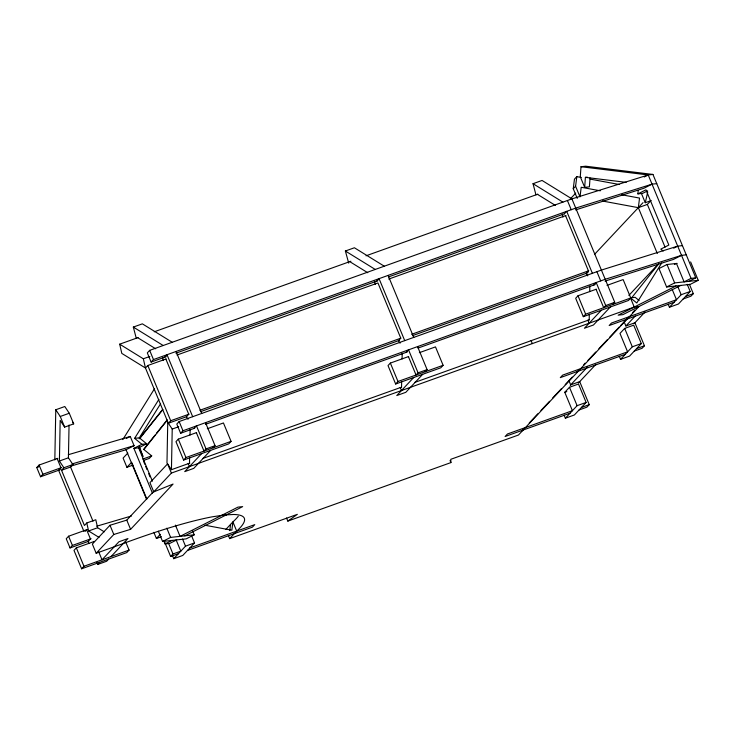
<?xml version="1.0" encoding="UTF-8"?>
<svg xmlns="http://www.w3.org/2000/svg" width="735" height="735" viewBox="0 0 735 735"><rect width="100%" height="100%" fill="white"/><g stroke="black" fill="none" stroke-linecap="round" stroke-linejoin="round"><path stroke-width="1.1" d="M54.822 459.945L55.777 409.762L64.799 406.519L69.274 413.245L73.684 423.875L64.652 427.108L60.178 420.392L59.406 461.029L63.881 467.745L72.912 464.511L68.428 457.795L69.053 425.05M171.448 469.693L172.22 429.056L167.745 422.34L166.974 462.976L171.448 469.693L189.814 463.105M189.501 463.225L189.602 457.574M190.034 435.001L190.144 429.359M401.549 387.152L401.65 381.511M402.082 358.937L402.192 353.287M589.194 319.844L589.305 314.194M589.727 291.62L589.837 285.979M688.814 281.358L695.779 277.848L652.946 174.443L585.721 166.211L580.999 166.726L580.283 176.731L584.683 187.361L589.396 186.846L590.04 177.953M584.683 187.361L585.4 177.355L587.293 177.153M647.664 190.824L642.638 193.36L637.916 193.884L638.155 190.549M229.77 530.642L230.56 524.413M577.251 198.404L573.245 188.739L574.458 179.147L576.81 176.648L581.275 177.475M600.284 190.806L581.21 187.278L579.998 196.87L575.597 186.24L576.81 176.648M651.284 200.563L645.266 202.722L647.728 192M122.828 439.567L154.571 388.622M134.615 438.354L139.328 437.839L146.66 443.775L141.938 444.298L134.615 438.354L158.898 399.381M139.328 437.839L160.579 403.736M661.675 263.029L636.786 302.985L630.437 297.831L635.159 297.317L639.128 300.532M139.172 438.823L162.628 409.423M140.1 438.097L162.848 409.597M143.656 449.361L155.002 435.138M156.417 433.356L167.056 420.025M167.277 420.19L143.876 449.517L151.695 455.875L149.343 458.383L143.325 460.533M522.805 429.552L521.391 431.335L522.952 429.663M631.806 297.601L658.753 263.828M583.663 364.946L585.078 363.163M632.532 312.844L634.654 310.179M60.353 469.665L40.563 476.758L36.75 467.552L39.102 465.053L57.844 458.328M652.946 174.443L648.224 174.958L571.922 198.891L149.664 350.365L147.312 352.873L151.125 362.079L166.239 356.659M40.563 476.758L42.915 474.259L61.657 467.533M166.183 358.91L147.808 365.497L145.466 368.005L168.343 423.241L186.708 416.653M151.125 362.079L153.477 359.571L575.735 208.097L652.037 184.163L656.759 183.649M164.658 357.219L167.01 354.72L192.68 416.69M104.251 531.828L97.626 527.739L95.789 519.746L86.767 522.98L84.415 525.488L61.529 470.253L63.881 467.745M61.529 470.253L70.56 467.019L72.912 464.511M127.807 453.072L123.103 458.089L126.916 467.295L132.934 465.136M126.916 467.295L131.62 462.287L146.844 499.047M168.343 423.241L170.695 420.732L189.06 414.145M87.327 529.503L68.585 536.228L66.233 538.737L70.045 547.942L88.788 541.217M682.429 245.628L677.707 246.142L601.405 270.076L179.147 421.55L176.795 424.058L180.608 433.264L194.646 428.229M85.067 531.423L86.638 529.76L90.451 538.966L88.099 541.465L88.963 543.56M70.045 547.942L72.397 545.434L91.14 538.718M180.608 433.264L182.96 430.756L605.217 279.282L681.52 255.348L686.242 254.834M94.392 541.392L76.339 547.869L73.987 550.377L81.613 568.789L126.742 552.601L129.094 550.092L125.703 541.915M196.585 432.593L178.32 439.144L175.968 441.652L183.594 460.064L228.723 443.876L231.066 441.367L223.44 422.956L207.325 428.744M194.15 428.404L196.493 425.896L206.03 448.91L203.999 451.088L196.364 432.667M153.808 491.32L126.778 520.132L109.993 525.268L92.362 544.056L96.175 553.262L123.25 543.551A160.055 23.658 -22.5 0 1 212.231 516.824L221.575 515.4M81.613 568.789L83.965 566.281L129.094 550.092M96.175 553.262L113.806 534.474L130.591 529.338L173.065 484.062L153.753 491.871L149.94 482.665L167.571 463.877L171.384 473.083L153.753 491.871M183.594 460.064L185.946 457.556L231.066 441.367M96.763 562.394L97.626 564.48L99.666 562.312M201.647 453.587L184.733 471.622L193.755 468.379L210.669 450.353M108.688 559.078L106.658 561.246L97.626 564.48M111.04 556.57L127.954 538.544L118.932 541.778L102.018 559.804L98.628 551.627M213.021 447.845L215.052 445.676L205.524 422.662M376.706 281.156L379.058 278.648L404.728 340.627M153.863 532.342L156.399 538.479L160.322 534.299M164.566 541.833L170.639 556.478L172.982 553.97L180.801 551.167L176.143 539.922M172.477 555.614L173.754 558.683L185.505 546.16L194.527 542.926L191.559 535.76M194.527 542.926L182.776 555.449L173.754 558.683M176.988 355.033L377.946 282.947L400.786 338.192L398.443 340.7L400.097 343.19M225.856 529.42L232.903 521.905A160.055 23.658 -22.5 0 0 238.269 516.209M408.632 356.53L390.368 363.081L388.016 365.589L395.641 384.001L440.77 367.812L443.113 365.304L435.487 346.892L419.373 352.671M228.401 535.558L229.669 538.626L236.716 531.111A160.055 23.658 -22.5 0 0 233.611 514.482L226.297 514.886M406.198 352.341L408.541 349.832L418.077 372.847L416.047 375.015L408.412 356.604M573.245 188.739L575.597 186.24M395.641 384.001L397.993 381.493L443.113 365.304M570.25 198.955L575.735 193.121M564.361 213.839L566.713 211.34L592.382 273.31M413.695 377.524L396.781 395.549L405.803 392.315L422.717 374.28M425.069 371.781L427.099 369.613L417.572 346.598M594.505 254.393L643.033 202.649M602.434 201.023L638.338 207.665L647.36 204.422L650.493 201.087M596.278 289.213L578.013 295.764L575.67 298.272L583.296 316.684L628.416 300.496L630.768 297.987L623.142 279.576L607.027 285.364M593.843 285.024L596.195 282.516L605.732 305.53L603.692 307.699L596.067 289.287M583.296 316.684L585.639 314.176L630.768 297.987M601.34 310.207L584.426 328.242L593.457 324.999L610.362 306.973M612.714 304.465L614.754 302.296L571.922 198.891L542.053 180.452L533.031 183.695L535.953 194.849M628.857 295.424L657.816 264.554M529.218 422.983L537.827 413.805M540.96 410.47L549.569 401.292M552.692 397.957L561.301 388.778M565.215 384.607L572.262 377.092M576.957 372.085L578.528 370.422M587.917 360.407L595.745 352.065M598.869 348.721L607.487 339.542M609.829 337.043L619.219 327.029M620.79 325.357L627.047 318.687M570.287 385.296L587.504 366.94M624.19 321.912L625.88 326L635.251 316.041M619.274 356.273L620.551 359.341L629.573 356.098L641.324 343.576L633.699 325.164L624.676 328.398L619.972 333.414L627.598 351.826L562.661 375.116L560.309 377.625L625.246 354.325M570.057 413.199L505.11 436.498L507.462 433.99L572.409 410.69L564.774 392.279L569.478 387.271L578.5 384.028L586.126 402.44L574.375 414.972L565.353 418.206L564.085 415.137M578.528 382.898L595.754 364.542M634.103 323.648L645.054 311.971M565.353 418.206L577.104 405.683L586.126 402.44M620.551 359.341L632.302 346.81L641.324 343.576M668.143 304.171L669.42 307.239L681.17 294.717L690.193 291.473L687.225 284.316M690.193 291.473L678.442 304.005L669.42 307.239M568.991 380.785L570.691 384.874L579.713 381.64L589.24 404.654L586.897 407.153L579.079 409.965M625.88 326L634.911 322.766L644.439 345.781L642.087 348.289L634.277 351.091M689.412 284.27L693.307 293.678L690.955 296.187L683.146 298.989M286.549 518.028L287.817 521.097L297.353 514.344L229.669 538.626M126.255 438.501L130.27 436.471L134.082 445.676L126.043 449.737L70.882 466.091M644.2 176.988L648.224 174.958L691.056 278.363L695.779 277.848M652.037 184.163L643.998 188.224L575.56 209.916M152.457 493.167L133.899 448.359L141.938 444.298M637.916 193.884L645.955 189.823L668.841 245.058L660.793 249.119L663.172 251.048M133.899 448.359L138.612 447.835L146.66 443.775M673.692 248.173L677.707 246.142M681.52 255.348L673.48 259.409L605.043 281.101M677.137 263.396L667.022 264.499L658.983 268.56L666.608 286.972L690.211 284.39L698.25 280.329L690.624 261.917M674.454 264.481L676.466 263.47L684.092 281.882L691.056 278.363M158.347 531.221L162.591 541.456L170.63 537.395L194.233 534.804L192.533 530.716M666.608 286.972L674.647 282.911L698.25 280.329M163.758 540.795L165.063 543.937L172.027 540.418M676.044 285.943L618.172 315.159L622.885 314.644L680.766 285.419M176.749 539.903L169.785 543.413L165.063 543.937M184.788 535.843L242.669 506.617L237.947 507.132L180.066 536.357L175.408 525.102M194.233 534.804L186.185 538.865L162.591 541.456M136.26 338.229L133.329 327.075L142.351 323.841L172.22 342.271M348.702 263.13L345.377 251.012L354.399 247.768L384.276 266.208M119.686 344.182L143.334 358.781L145.466 368.005L121.808 353.406L119.686 344.182L138.051 337.595M154.258 331.779L350.898 261.237M366.021 255.808L537.809 194.187M143.334 358.781L149.821 356.457M175.95 353.177L377.808 280.761M388.604 276.893L564.553 213.775M388.751 279.07L565.941 215.502M55.777 409.762L60.252 416.479L69.274 413.245M36.75 467.552L38.836 466.808M199.865 410.268L400.823 338.183M411.628 334.306L588.818 270.737M59.406 461.029L68.428 457.795M200.756 411.609L399.555 340.296M412.519 335.647L588.092 272.667M172.22 429.056L178.706 426.732M205.432 424.352L407.291 351.946M418.086 348.068L595.12 284.564M142.673 459.109L151.695 455.875M206.03 448.91L215.052 445.676M418.077 372.847L427.099 369.613M605.732 305.53L614.754 302.296M202.777 458.456L401.576 387.143M414.549 382.494L589.58 319.707M171.384 473.083L634.25 307.037L638.972 306.523L518.46 435.028L450.775 459.311L450.913 462.591L287.817 521.097M685.489 296.49L693.307 293.678M674.114 302.232L609.177 325.522L611.52 323.023L676.466 299.724L672.231 289.498M86.767 522.98L88.604 530.973L97.626 527.739M636.629 348.583L644.439 345.781M156.399 538.479L161.415 536.679M564.774 392.279L566.786 391.562M189.823 547.933L254.769 524.634L252.417 527.142L187.48 550.442M581.431 407.456L589.24 404.654M170.639 556.478L178.449 553.675M68.346 454.699L130.27 436.471M72.159 463.904L134.082 445.676M96.744 526.196L131.51 515.97M221.86 515.253L226.582 514.739M580.999 166.726L648.224 174.958M585.4 177.355L626.174 182.353M590.205 179.129L619.219 184.494M621.599 194.747L639.542 198.073L638.338 207.665L657.329 253.52M204.936 525.231L231.856 530.211L232.903 521.905L236.716 531.111M533.031 183.695L562.9 202.134M537.432 194.325L555.403 205.423M345.377 251.012L375.245 269.442M349.777 261.642L367.757 272.731M133.329 327.075L163.198 345.514M137.73 337.705L155.71 348.803M88.604 530.973L99.014 537.395M587.752 275.882L586.089 273.383L588.441 270.875L565.564 215.64M188.05 419.262L186.396 416.763L188.739 414.255L165.862 359.02M72.563 422.193L73.684 423.875M647.36 204.422L665.056 247.153M641.453 193.516L645.266 202.722M677.78 286.531L681.17 294.717M667.022 264.499L674.647 282.911M630.437 297.831L634.25 307.037M624.676 328.398L632.302 346.81M567.411 200.508L571.224 209.714M596.893 271.693L600.706 280.899M578.013 295.764L585.639 314.176M587.862 320.157L589.13 323.225M569.478 387.271L577.104 405.683M531.065 340.535L532.342 343.603M388.089 275.414L413.759 337.393M450.059 460.542L450.913 462.591M390.368 363.081L397.993 381.493M400.207 387.474L401.485 390.542M176.042 351.477L201.712 413.456M149.664 350.365L153.477 359.571M179.147 421.55L182.96 430.756M147.808 365.497L170.695 420.732M178.32 439.144L185.946 457.556M188.16 463.537L189.437 466.606M182.537 539.003L185.505 546.16M139.181 447.33L142.994 456.536L139.191 446.191M138.612 447.835L152.43 481.186M143.536 461.194L144.823 464.318M145.686 466.403L146.982 469.536M148.709 473.698L150.004 476.831M166.817 528.18L170.63 537.395M168.655 543.514L172.982 553.97M126.043 449.737L146.495 499.111M126.778 520.132L130.591 529.338M109.993 525.268L113.806 534.474M60.252 416.479L64.652 427.108M70.56 467.019L93.005 521.207M57.146 458.576L60.959 467.782L58.616 470.29L83.845 531.212M76.339 547.869L83.965 566.281M39.102 465.053L42.915 474.259M68.585 536.228L72.397 545.434M562.266 214.05L562.973 217.119M374.611 281.358L375.328 284.436M162.564 357.43L163.28 360.499"/></g></svg>
